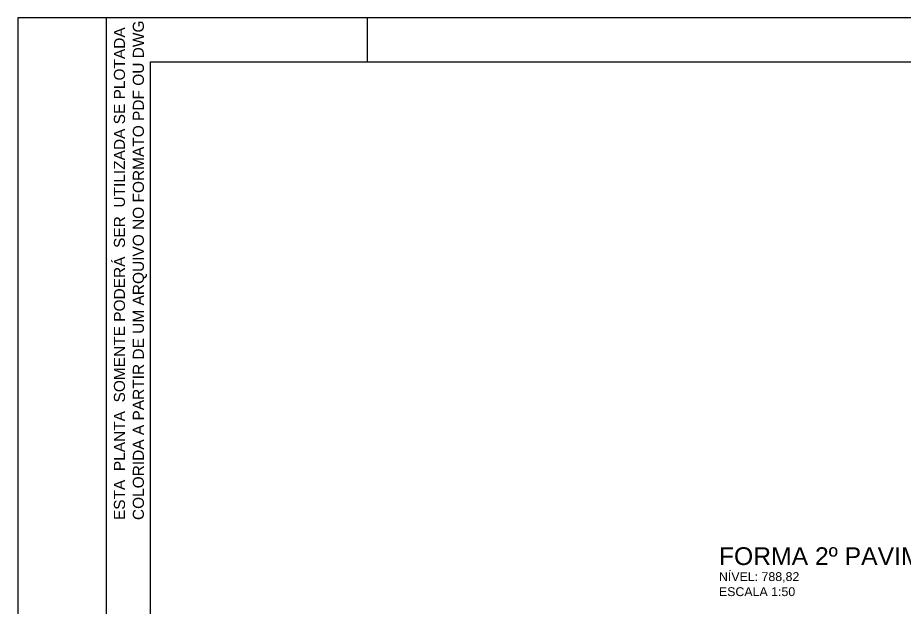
# Model space of a CAD drawing. Extents: x 0 to 119, y 0 to 84.
# Drawn here: x 0 to 20.04, y 70.77 to 84.1 of the extents above; entities that cross this region are included whole.
import ezdxf

# ---------------------------------------------------------------- set-up
doc = ezdxf.new("R2010")
doc.units = 0
doc.header["$MEASUREMENT"] = 0
for name, color, linetype in [('15', 12, 'CONTINUOUS'), ('40', 7, 'CONTINUOUS'), ('7', 232, 'CONTINUOUS')]:
    doc.layers.add(name, color=color, linetype=linetype)
doc.styles.add('TQS_ARIAL', font='arial.ttf')

msp = doc.modelspace()

# ---------------------------------------------------------------- linework, layer by layer
at = {"layer": '40', "linetype": 'Continuous'}
for p, q in [((118.9, 84.099998), (0, 84.100001)), ((0, 84.100001), (0, 0)), ((2, 84.100001), (2, 0)), ((2, 84.099999), (2, 83.099999)), ((7.9, 84.099999), (7.9, 83.099999))]:
    msp.add_line(p, q, dxfattribs=at)
at = {"layer": '7', "color": 232, "linetype": 'Continuous'}
for p, q in [((3, 0.999999), (3, 83.100001)), ((3, 83.100001), (117.9, 83.099998))]:
    msp.add_line(p, q, dxfattribs=at)

# ---------------------------------------------------------------- texts
at = {"layer": '15', "color": 12, "linetype": 'Continuous', "style": 'TQS_ARIAL'}
for s, height, p in [('FORMA 2º PAVIMENTO', 0.4, (15.848833, 71.730347)), ('NÍVEL: 788,82', 0.2, (15.850383, 71.367118)), ('ESCALA 1:50', 0.2, (15.850383, 71.027118))]:
    msp.add_text(s, height=height, dxfattribs=at).set_placement(p)
at = {"layer": '40', "linetype": 'Continuous', "style": 'TQS_ARIAL'}
for s, p in [('COLORIDA A PARTIR DE UM ARQUIVO NO FORMATO PDF OU DWG', (2.851792, 72.74511)), ('ESTA  PLANTA  SOMENTE PODERÁ  SER  UTILIZADA SE PLOTADA ', (2.424295, 72.74511))]:
    msp.add_text(s, height=0.25, rotation=90, dxfattribs=at).set_placement(p)

doc.saveas('drawing.dxf')
